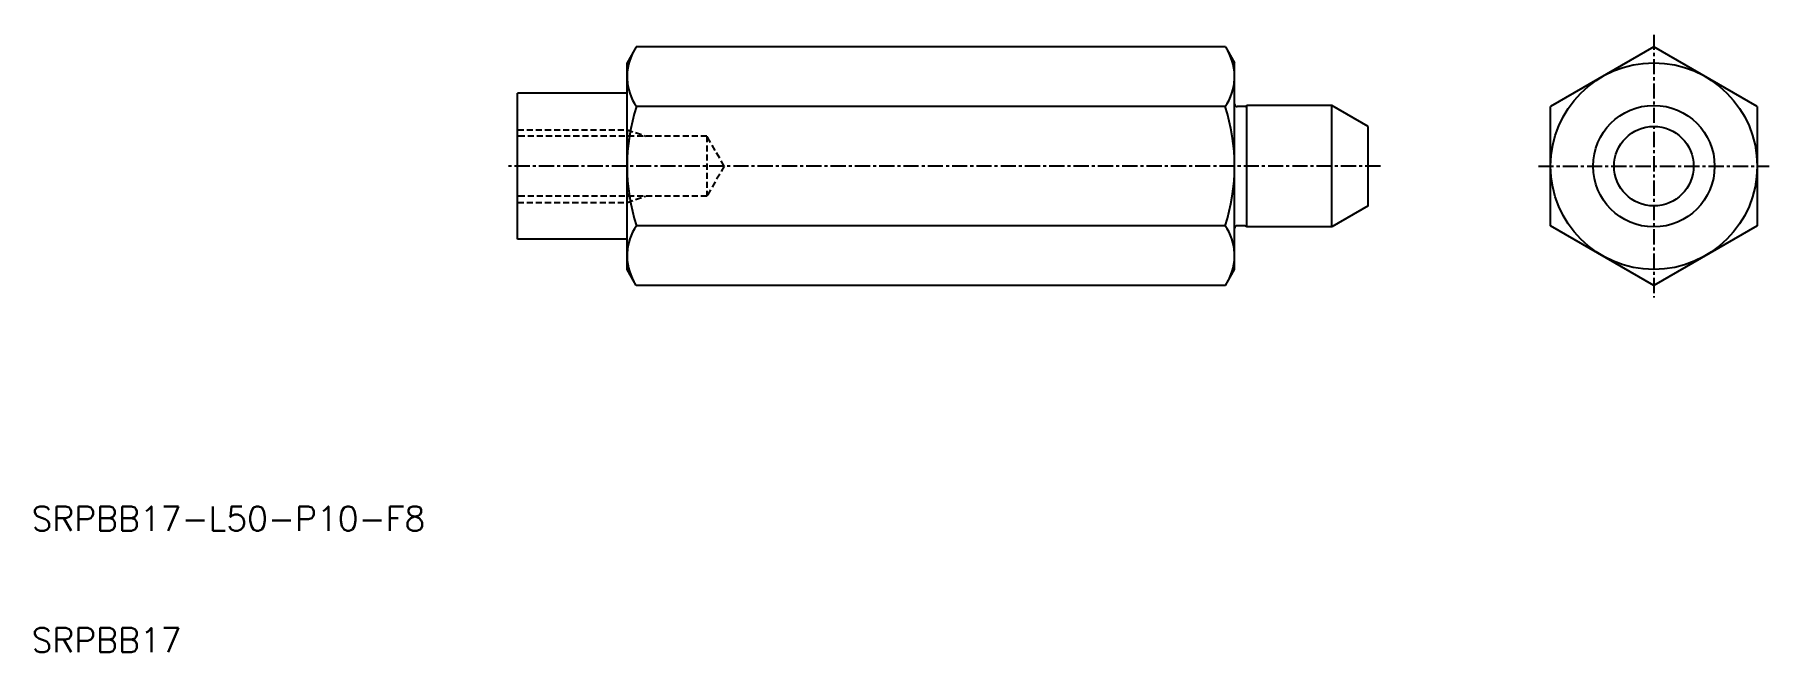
# Model space of a CAD drawing. Extents: x 10 to 153, y 10 to 61.
import ezdxf

# ---------------------------------------------------------------- set-up
doc = ezdxf.new("R2010")
doc.units = 0
doc.linetypes.add('CENTER', pattern=[2, 1.25, -0.25, 0.25, -0.25])
doc.linetypes.add('DASHED', pattern=[0.75, 0.5, -0.25])
doc.layers.get('0').update_dxf_attribs({"linetype": 'CONTINUOUS'})
doc.layers.add('CENTER', color=1, linetype='CENTER')
doc.styles.get("Standard").update_dxf_attribs({"font": 'txt.shx'})

msp = doc.modelspace()

# ---------------------------------------------------------------- linework, layer by layer
at = {"color": 7, "linetype": 'CONTINUOUS'}
for p, q in [((59.76, 59.81), (59, 58.5)), ((108.24, 59.81), (59.76, 59.81)), ((108.24, 59.81), (109, 58.5)), ((143.5, 59.81), (135, 54.91)), ((152, 54.91), (143.5, 59.81)), ((59, 41.5), (59, 58.5)), ((109, 41.5), (109, 58.5)), ((147.75, 57.36), (147.75, 57.36)), ((50, 44), (50, 56)), ((59, 56), (50, 56)), ((149.87, 56.13), (149.87, 56.13)), ((108.22, 54.91), (59.78, 54.91)), ((109.83, 54.9), (109.2, 54.9)), ((117, 55), (110, 55)), ((110, 45), (110, 55)), ((117, 45), (117, 55)), ((120, 53.27), (117, 55)), ((135, 45.09), (135, 54.91)), ((152, 54.91), (152, 45.09)), ((120, 46.73), (120, 53.27)), ((120, 46.73), (117, 45)), ((108.22, 45.09), (59.78, 45.09)), ((109.83, 45.1), (109.2, 45.1)), ((117, 45), (110, 45)), ((143.5, 40.19), (135, 45.09)), ((152, 45.09), (143.5, 40.19)), ((59, 44), (50, 44)), ((59.76, 40.19), (59, 41.5)), ((108.24, 40.19), (109, 41.5)), ((108.24, 40.19), (59.76, 40.19))]:
    msp.add_line(p, q, dxfattribs=at)
at = {"color": 3, "linetype": 'DASHED'}
for p, q in [((50, 53), (59, 53)), ((59, 53), (59, 47)), ((59, 53), (60.56, 52.46)), ((65.58, 52.46), (50, 52.46)), ((67, 50), (65.58, 52.46)), ((65.58, 52.46), (65.58, 47.54)), ((67, 50), (65.58, 47.54)), ((65.58, 47.54), (50, 47.54)), ((59, 47), (60.56, 47.54)), ((50, 47), (59, 47))]:
    msp.add_line(p, q, dxfattribs=at)
at = {"color": 7, "linetype": 'CONTINUOUS'}
for radius in [8.5, 5, 3.27]:
    msp.add_circle((143.5, 50), radius, dxfattribs=at)
for centre, radius, start, end in [((63.25, 57.36), 4.25, 150, 215.2644), ((104.75, 57.36), 4.25, 324.7356, 30), ((74.83, 50), 15.83, 161.9403, 198.0597), ((93.17, 50), 15.83, 341.9403, 18.0597), ((109.2, 55.1), 0.2, 180, 270), ((109.83, 55.1), 0.2, 270, 330), ((63.25, 42.64), 4.25, 144.7356, 210), ((104.75, 42.64), 4.25, 330, 35.2644), ((109.2, 44.9), 0.2, 90, 180), ((109.83, 44.9), 0.2, 30, 90)]:
    msp.add_arc(centre, radius, start, end, dxfattribs=at)
at = {"layer": 'CENTER', "color": 1, "linetype": 'CENTER'}
for p, q in [((143.5, 60.81), (143.5, 39.19)), ((121, 50), (49, 50)), ((134, 50), (153, 50))]:
    msp.add_line(p, q, dxfattribs=at)

# ---------------------------------------------------------------- texts
at = {"color": 7, "linetype": 'CONTINUOUS'}
for s, p in [('SRPBB17-L50-P10-F8', (10, 20)), ('SRPBB17', (10, 10))]:
    msp.add_text(s, height=2, dxfattribs=at).set_placement(p)

doc.saveas('drawing.dxf')
